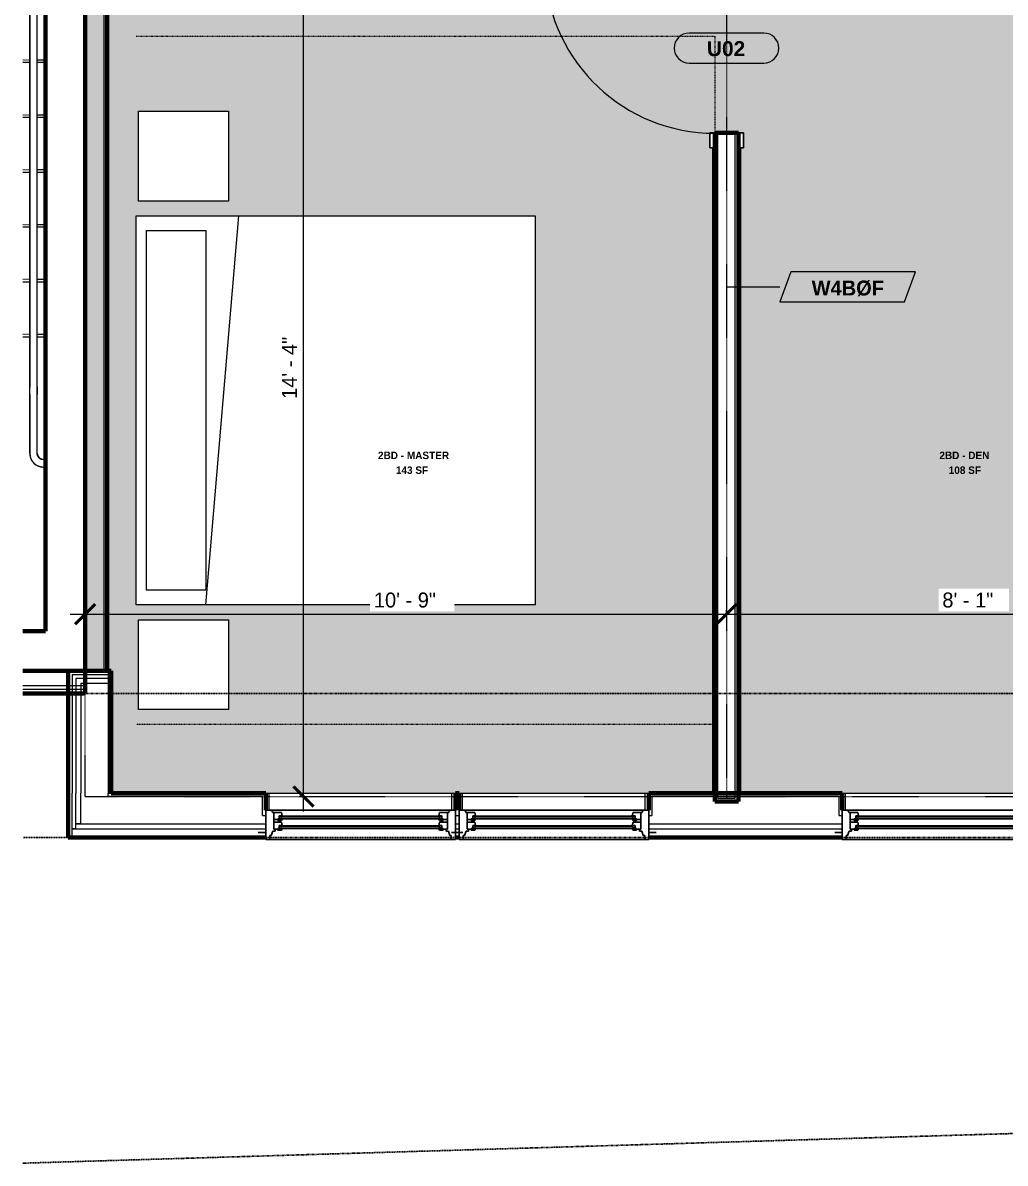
# Model space of a CAD drawing. Header units: inches. Extents: x -2533 to -979, y 116 to 10917.
# Drawn here: x -2532.8 to -2335.9, y 9914.9 to 10143.5 of the extents above; entities that cross this region are included whole.
import ezdxf

# ---------------------------------------------------------------- set-up
doc = ezdxf.new("R2010")
doc.units = ezdxf.units.IN
doc.header["$MEASUREMENT"] = 0
for name, pattern in [('Dash', [0.25, 0.125, -0.125]), ('Dash 3_32_', [0.1875, 0.09375, -0.09375]), ('Double Dash 3_8_', [1, 0.375, -0.125, 0.125, -0.125, 0.125, -0.125]), ('Overhead 1_16_', [0.101562, 0.0625, -0.039062])]:
    doc.linetypes.add(name, pattern=pattern)
for name, color, linetype, lineweight in [('0-1', 7, 'Continuous', 5), ('0-2', 250, 'Continuous', 18), ('0-3', 50, 'Double Dash 3_8_', 30), ('0-4', 7, 'Continuous', 9), ('A-ANNO-DIMS', 211, 'Continuous', 9), ('A-ANNO-DIMS-32', 211, 'Continuous', 9), ('A-AREA-IDEN', 2, 'Continuous', 9), ('A-DETL-1', 90, 'Dash 3_32_', 18), ('A-DOOR', 31, 'Continuous', 18), ('A-DOOR-3', 31, 'Continuous', 30), ('A-DOOR-4', 31, 'Continuous', 9), ('A-DOOR-FRAM-3', 31, 'Continuous', 30), ('A-DOOR-IDEN', 31, 'Continuous', 9), ('A-FLOR-HRAL-1', 7, 'Continuous', 9), ('A-GLAZ-1', 50, 'Continuous', 30), ('A-GLAZ-2', 7, 'Continuous', 9), ('A-GLAZ-3', 250, 'Continuous', 18), ('A-WALL', 113, 'Continuous', 18), ('A-WALL-1', 10, 'Continuous', 70), ('A-WALL-2', 250, 'Continuous', 18), ('A-WALL-3', 113, 'Continuous', 70), ('A-WALL-IDEN', 211, 'Continuous', 9), ('A-WALL-PATT-1', 7, 'Continuous', 9), ('A-WALL-PATT-3', 253, 'Continuous', 9), ('C-PROP-LINE-1', 50, 'Double Dash 3_8_', 30), ('I-FURN', 30, 'Continuous', 9), ('I-FURN-HDLN', 30, 'Dash', 9), ('S-STRS-1', 7, 'Continuous', 9), ('S-STRS-2', 7, 'Overhead 1_16_', 9)]:
    doc.layers.add(name, color=color, linetype=linetype, lineweight=lineweight)
doc.layers.add('A-AREA-PATT-1', color=7, linetype='Continuous', lineweight=9, transparency=1)
doc.styles.add('Arial_B', font='arialbd.ttf', dxfattribs={"height": 3})
doc.styles.add('Century Gothic', font='ufonts.com_century-gothic.ttf', dxfattribs={"height": 3})
doc.styles.add('Century Gothic_B', font='GOTHICB.TTF', dxfattribs={"height": 3})
doc.styles.add('Century Gothic_B_1', font='GOTHICB.TTF', dxfattribs={"height": 1.5})
doc.dimstyles.new('OD_1__HACK', dxfattribs={"dimscale": 12, "dimtxt": 3.132505, "dimasz": 0.333333, "dimexe": 0.25, "dimexo": 0.166667, "dimgap": 0.041667, "dimtad": 1, "dimdec": 0, "dimzin": 3, "dimdsep": 46, "dimlunit": 4, "dimtxsty": 'Century Gothic', "dimblk1": 'OBLIQUE', "dimblk2": 'OBLIQUE', "dimsah": 1, "dimcen": 0.09, "dimdle": 0.25, "dimazin": 0, "dimtfac": 1, "dimtdec": 4, "dimtix": 1, "dimtmove": 0, "dimatfit": 3, "dimfxl": 1, "dimtvp": 1, "dimtfill": 1, "dimfrac": 2, "dimtolj": 1, "dimtzin": 0, "dimarcsym": 2})

# ---------------------------------------------------------------- blocks, each defined once
blk = doc.blocks.new('Window-Double_Hung-Andersen-400_Series-Tilt_Wash - DOUBLE HUNG - REVERSE COTTAGE - 2ND FLOOR-2888952-2ND _ 3RD FLOOR - 2BD B - ADA TYPE B')
at = {"layer": 'A-GLAZ-1'}
for p, q in [((-19.01, 1.06), (19.01, 1.06)), ((-19.01, -4.81), (-19.01, 1.06)), ((-17.67, 0.78), (-18, 1.06)), ((-17.67, 0.78), (-17.67, 0.56)), ((-17.67, 0.56), (-15.86, 0.56)), ((-17.42, -2.75), (-17.42, 0.56)), ((-15.86, 0.56), (-15.7, -0.06)), ((15.86, 0.56), (15.7, -0.06)), ((17.67, 0.56), (15.86, 0.56)), ((17.42, -2.75), (17.42, 0.56)), ((17.67, 0.78), (18, 1.06)), ((17.67, 0.78), (17.67, 0.56)), ((19.01, 1.06), (19.01, -4.81)), ((-17.42, -0.81), (-16.57, -0.81)), ((-17.42, -1.38), (-15.86, -1.38)), ((-16.57, -0.69), (-16.57, -1.03)), ((-15.7, -0.69), (-16.57, -0.69)), ((-15.86, -1.03), (-16.57, -1.03)), ((-16.29, -0.69), (-16.29, -0.06)), ((-15.7, -0.06), (-16.29, -0.06)), ((-16.29, -2.63), (-16.29, -2)), ((-15.7, -2), (-16.29, -2)), ((-15.86, -1.03), (-15.7, -0.69)), ((-15.86, -1.38), (-15.7, -2)), ((15.7, -0.06), (16.29, -0.06)), ((15.86, -1.03), (15.7, -0.69)), ((15.7, -0.69), (16.57, -0.69)), ((15.86, -1.38), (15.7, -2)), ((15.7, -2), (16.29, -2)), ((15.86, -1.03), (16.57, -1.03)), ((17.42, -1.38), (15.86, -1.38)), ((16.29, -0.69), (16.29, -0.06)), ((16.29, -2.63), (16.29, -2)), ((16.57, -0.69), (16.57, -1.03)), ((17.42, -0.81), (16.57, -0.81)), ((-19.01, -3.44), (-20.51, -3.44)), ((-18.2, -4), (-17.92, -4)), ((-18.2, -4.81), (-18.2, -4)), ((-17.92, -4), (-17.61, -3.19)), ((-17.61, -3.19), (-17.14, -3.19)), ((-17.42, -2.75), (-16.57, -2.75)), ((-17.14, -3.19), (-17.14, -2.75)), ((-16.57, -2.63), (-16.57, -2.97)), ((-15.7, -2.63), (-16.57, -2.63)), ((-15.86, -2.97), (-16.57, -2.97)), ((-15.86, -2.97), (-15.7, -2.63)), ((15.86, -2.97), (15.7, -2.63)), ((15.7, -2.63), (16.57, -2.63)), ((15.86, -2.97), (16.57, -2.97)), ((16.57, -2.63), (16.57, -2.97)), ((17.42, -2.75), (16.57, -2.75)), ((17.14, -3.19), (17.14, -2.75)), ((17.61, -3.19), (17.14, -3.19)), ((17.92, -4), (17.61, -3.19)), ((18.2, -4), (17.92, -4)), ((18.2, -4.81), (18.2, -4)), ((19.01, -3.44), (20.51, -3.44)), ((19.01, -4.81), (-19.01, -4.81))]:
    blk.add_line(p, q, dxfattribs=at)
at = {"layer": 'A-GLAZ-2'}
for p, q in [((-18.95, 4.44), (18.95, 4.44)), ((-18.95, 1.06), (-18.95, 4.44)), ((-18.32, 1.06), (-18.32, 4.44)), ((18.32, 1.06), (18.32, 4.44)), ((18.95, 4.44), (18.95, 1.06)), ((18.95, 1.06), (-18.95, 1.06)), ((-16.29, -0.19), (-15.7, -0.19)), ((-16.29, -0.56), (-15.7, -0.56)), ((-16.29, -2.13), (-15.7, -2.13)), ((-15.82, -0.56), (-15.82, -0.19)), ((-15.82, -2.5), (-15.82, -2.13)), ((-15.7, -0.06), (15.7, -0.06)), ((-15.7, -0.19), (15.7, -0.19)), ((-15.7, -0.56), (15.7, -0.56)), ((-15.7, -0.69), (15.7, -0.69)), ((-15.7, -2), (15.7, -2)), ((-15.7, -2.13), (15.7, -2.13)), ((16.29, -0.19), (15.7, -0.19)), ((16.29, -0.56), (15.7, -0.56)), ((16.29, -2.13), (15.7, -2.13)), ((15.82, -0.56), (15.82, -0.19)), ((15.82, -2.5), (15.82, -2.13)), ((-16.29, -2.5), (-15.7, -2.5)), ((-15.7, -2.5), (15.7, -2.5)), ((-15.7, -2.63), (15.7, -2.63)), ((16.29, -2.5), (15.7, -2.5))]:
    blk.add_line(p, q, dxfattribs=at)
at = {"layer": 'A-GLAZ-3'}
for p, q in [((-19.01, 3.94), (-18.95, 3.94)), ((-18.95, 2.44), (-19.01, 2.44)), ((18.95, 3.94), (19.01, 3.94)), ((19.01, 2.44), (18.95, 2.44))]:
    blk.add_line(p, q, dxfattribs=at)
blk = doc.blocks.new('Family - ___-2835860-2ND _ 3RD FLOOR - 2BD B - ADA TYPE B')
at = {"layer": 'C-PROP-LINE-1'}
for p, q in [((-2523.72, 10009.09), (-2532.84, 10009.09)), ((-2523.72, 9980.19), (-2523.72, 10009.09)), ((-2067.92, 9980.19), (-2523.72, 9980.19))]:
    blk.add_line(p, q, dxfattribs=at)
blk = doc.blocks.new('Family - ___-2835903-2ND _ 3RD FLOOR - 2BD B - ADA TYPE B')
at = {"layer": 'C-PROP-LINE-1'}
blk.add_line((-2096.82, 10009.09), (-2532.84, 10009.09), dxfattribs=at)
blk = doc.blocks.new('Family - ___-2835932-2ND _ 3RD FLOOR - 2BD B - ADA TYPE B')
at = {"layer": 'C-PROP-LINE-1'}
blk.add_line((-2067.92, 9980.19), (-2532.84, 9980.19), dxfattribs=at)
blk = doc.blocks.new('Family - ___-2855424-2ND _ 3RD FLOOR - 2BD B - ADA TYPE B')
at = {"layer": 'C-PROP-LINE-1'}
blk.add_line((-2532.84, 9914.92), (-2036.52, 9929.78), dxfattribs=at)
blk = doc.blocks.new('CTR - 1st Phase - Shell_rvt-1-2ND _ 3RD FLOOR - 2BD B - ADA TYPE B')
at = {"layer": 'A-WALL-1'}
for p, q in [((-2520.32, 10013.59), (-2532.84, 10013.59)), ((-2522.97, 10013.59), (-2523.72, 10013.59)), ((-2523.72, 10013.59), (-2523.72, 9989.06)), ((-2515.72, 10013.59), (-2522.97, 10013.59)), ((-2520.32, 10009.09), (-2520.32, 10013.59)), ((-2515.1, 10013.59), (-2515.72, 10013.59)), ((-2515.1, 9989.06), (-2515.1, 10013.59)), ((-2532.84, 10009.09), (-2520.32, 10009.09)), ((-2523.72, 9989.06), (-2523.72, 9980.44)), ((-2484.14, 9989.06), (-2515.1, 9989.06)), ((-2484.14, 9985.69), (-2484.14, 9989.06)), ((-2445.36, 9989.06), (-2446.11, 9989.06)), ((-2446.11, 9989.06), (-2446.11, 9985.69)), ((-2445.36, 9985.69), (-2445.36, 9989.06)), ((-2368.56, 9989.06), (-2407.34, 9989.06)), ((-2407.34, 9989.06), (-2407.34, 9985.69)), ((-2368.56, 9985.69), (-2368.56, 9989.06)), ((-2523.72, 9980.44), (-2523.72, 9980.19)), ((-2523.72, 9980.19), (-2484.14, 9980.19)), ((-2446.11, 9980.19), (-2445.36, 9980.19)), ((-2407.34, 9980.19), (-2368.56, 9980.19))]:
    blk.add_line(p, q, dxfattribs=at)
at = {"layer": 'A-WALL-2'}
for p, q in [((-2522.22, 10012.84), (-2522.97, 10012.84)), ((-2522.97, 10012.84), (-2522.97, 9989.06)), ((-2515.72, 10012.84), (-2522.22, 10012.84)), ((-2515.72, 10013.59), (-2515.72, 10012.84)), ((-2515.72, 10013.59), (-2515.72, 10012.84)), ((-2515.72, 10012.84), (-2515.72, 10012.09)), ((-2515.72, 10012.84), (-2515.72, 10012.09)), ((-2520.32, 10010.59), (-2532.84, 10010.59)), ((-2521.22, 10012.09), (-2522.22, 10012.09)), ((-2522.22, 10012.09), (-2522.22, 9989.06)), ((-2515.72, 10012.09), (-2521.22, 10012.09)), ((-2515.72, 10011.09), (-2521.22, 10011.09)), ((-2521.22, 10011.09), (-2521.22, 9989.06)), ((-2515.72, 10012.09), (-2515.72, 10011.09)), ((-2515.72, 10012.09), (-2515.72, 10011.09)), ((-2515.72, 10011.09), (-2515.72, 9989.06)), ((-2520.32, 10009.84), (-2532.84, 10009.84)), ((-2522.97, 9981.94), (-2522.97, 9989.06)), ((-2522.22, 9982.94), (-2522.22, 9989.06)), ((-2521.22, 9988.44), (-2521.22, 9989.06)), ((-2521.22, 9982.94), (-2521.22, 9988.44)), ((-2515.72, 9989.06), (-2515.1, 9989.06)), ((-2515.72, 9988.44), (-2515.72, 9989.06)), ((-2484.76, 9988.44), (-2515.72, 9988.44)), ((-2484.76, 9984.63), (-2484.76, 9988.44)), ((-2484.14, 9989.06), (-2484.07, 9989.06)), ((-2446.17, 9989.06), (-2446.11, 9989.06)), ((-2445.36, 9989.06), (-2445.3, 9989.06)), ((-2407.4, 9989.06), (-2407.34, 9989.06)), ((-2406.71, 9988.44), (-2406.71, 9984.63)), ((-2369.19, 9988.44), (-2406.71, 9988.44)), ((-2369.19, 9984.63), (-2369.19, 9988.44)), ((-2368.56, 9989.06), (-2368.5, 9989.06)), ((-2522.22, 9982.94), (-2521.22, 9982.94)), ((-2522.22, 9981.94), (-2522.22, 9982.94)), ((-2521.22, 9982.94), (-2522.22, 9982.94)), ((-2521.22, 9982.94), (-2484.14, 9982.94)), ((-2484.76, 9984.63), (-2484.14, 9984.63)), ((-2446.11, 9984.63), (-2445.36, 9984.63)), ((-2446.11, 9982.94), (-2445.36, 9982.94)), ((-2407.34, 9984.63), (-2406.71, 9984.63)), ((-2407.34, 9982.94), (-2368.56, 9982.94)), ((-2369.19, 9984.63), (-2368.56, 9984.63)), ((-2522.97, 9981.94), (-2522.22, 9981.94)), ((-2522.97, 9980.44), (-2522.97, 9981.94)), ((-2522.22, 9981.94), (-2522.97, 9981.94)), ((-2522.22, 9981.94), (-2484.14, 9981.94)), ((-2446.11, 9981.94), (-2445.36, 9981.94)), ((-2407.34, 9981.94), (-2368.56, 9981.94)), ((-2523.72, 9980.44), (-2522.97, 9980.44)), ((-2522.97, 9980.44), (-2523.72, 9980.44)), ((-2522.97, 9980.44), (-2484.14, 9980.44)), ((-2446.11, 9980.44), (-2445.36, 9980.44)), ((-2407.34, 9980.44), (-2368.56, 9980.44))]:
    blk.add_line(p, q, dxfattribs=at)
at = {"layer": '0-2'}
for p in [(-2465.12, 9984.63), (-2426.35, 9984.63), (-2349.55, 9984.63)]:
    blk.add_blockref('Window-Double_Hung-Andersen-400_Series-Tilt_Wash - DOUBLE HUNG - REVERSE COTTAGE - 2ND FLOOR-2888952-2ND _ 3RD FLOOR - 2BD B - ADA TYPE B', p, dxfattribs=at)
at = {"layer": '0-3'}
for name in ['Family - ___-2835860-2ND _ 3RD FLOOR - 2BD B - ADA TYPE B', 'Family - ___-2835903-2ND _ 3RD FLOOR - 2BD B - ADA TYPE B', 'Family - ___-2835932-2ND _ 3RD FLOOR - 2BD B - ADA TYPE B', 'Family - ___-2855424-2ND _ 3RD FLOOR - 2BD B - ADA TYPE B']:
    blk.add_blockref(name, (0, 0), dxfattribs=at)
blk = doc.blocks.new('CTR - 1st Phase - Common Walls_rvt-1-2ND _ 3RD FLOOR - 2BD B - ADA TYPE B')
at = {"layer": 'A-WALL-PATT-1'}
h = blk.add_hatch(dxfattribs=at)
h.set_pattern_fill('FP_1', color=256, style=0, pattern_type=2)
h.set_pattern_definition([(0, (0, 0), (10.24, 2.56), [0.422, -7.258, 0.422, -7.258, -40.96]), (0, (0, 0), (10.24, 2.56), [-15.36, 0.422, -14.938, 0.422, -7.258, -17.92]), (0, (0, 0), (10.24, 2.56), [-38.4, 0.422, -4.698, 0.422, -12.378]), (120, (3.84, 1.28), (-7.33702503, 7.58810013), [0.422, -7.258, 0.422, -7.258, -40.96]), (120, (3.84, 1.28), (-7.33702503, 7.58810013), [-15.36, 0.422, -14.938, 0.422, -7.258, -17.92]), (120, (3.84, 1.28), (-7.33702503, 7.58810013), [-38.4, 0.422, -4.698, 0.422, -12.378]), (240, (5.12, 6.4), (-2.90297497, -10.14810013), [0.422, -7.258, 0.422, -7.258, -40.96]), (240, (5.12, 6.4), (-2.90297497, -10.14810013), [-15.36, 0.422, -14.938, 0.422, -7.258, -17.92]), (240, (5.12, 6.4), (-2.90297497, -10.14810013), [-38.4, 0.422, -4.698, 0.422, -12.378])])
h.paths.add_polyline_path([(-2515.95, 10013.63), (-2515.95, 10261.59), (-2516.57, 10261.59), (-2516.57, 10013.63)], flags=0)
at = {"layer": 'A-WALL-PATT-3'}
h = blk.add_hatch(dxfattribs=at)
h.set_pattern_fill('FP_3', color=256, style=0, pattern_type=2)
h.set_pattern_definition([(161.57, (0.16, 0.16), (-1.279773737, -0.000426766), [0, -9.107, 1.011, 0]), (18.43, (-0.16, 0.16), (-1.279773737, 0.000426766), [0, -9.107, 1.011, 0]), (108.43, (0.16, 0.16), (0.639452382, -3.199964008), [3.035, -7.083]), (71.57, (-0.16, 0.16), (0.639452382, 3.199964008), [3.035, -7.083])])
h.paths.add_polyline_path([(-2516.57, 10013.63), (-2516.57, 10261.59), (-2520.07, 10261.59), (-2520.07, 10013.63)], flags=0)
at = {"layer": 'A-WALL-1'}
for p, q in [((-2520.32, 10261.59), (-2520.32, 10013.63)), ((-2515.95, 10013.63), (-2515.95, 10197.84)), ((-2520.32, 10013.63), (-2515.95, 10013.63))]:
    blk.add_line(p, q, dxfattribs=at)
at = {"layer": 'A-WALL-2'}
for p, q in [((-2520.07, 10261.59), (-2520.07, 10013.63)), ((-2516.57, 10261.59), (-2516.57, 10013.63))]:
    blk.add_line(p, q, dxfattribs=at)
blk = doc.blocks.new('Top Rail Type - Top Rail_Internal_-2374953-2ND _ 3RD FLOOR - 2BD B - ADA TYPE B')
at = {"layer": 'A-FLOR-HRAL-1'}
for p, q in [((-2528.32, 10194.71), (-2528.7, 10194.71)), ((-2528.7, 10193.21), (-2528.32, 10193.21)), ((-2531.45, 10191.96), (-2531.45, 10180.16)), ((-2529.95, 10180.16), (-2529.95, 10191.96)), ((-2531.45, 10179.5), (-2531.45, 10070.47)), ((-2529.95, 10070.47), (-2529.95, 10179.5)), ((-2531.45, 10069.02), (-2531.45, 10057.21)), ((-2529.95, 10057.21), (-2529.95, 10069.02)), ((-2528.32, 10055.96), (-2528.7, 10055.96)), ((-2528.7, 10054.46), (-2528.32, 10054.46))]:
    blk.add_line(p, q, dxfattribs=at)
at = {"layer": 'A-FLOR-HRAL-1', "flags": 128}
for points in [[(-2528.7, 10194.71), (-2528.81, 10194.71), (-2528.92, 10194.71), (-2529.03, 10194.69), (-2529.14, 10194.68), (-2529.25, 10194.66), (-2529.35, 10194.64), (-2529.46, 10194.61), (-2529.56, 10194.57), (-2529.67, 10194.54), (-2529.77, 10194.5), (-2529.87, 10194.45), (-2529.97, 10194.4), (-2530.07, 10194.35), (-2530.16, 10194.29), (-2530.25, 10194.23), (-2530.34, 10194.17), (-2530.43, 10194.1), (-2530.51, 10194.03), (-2530.59, 10193.96), (-2530.67, 10193.88), (-2530.75, 10193.8), (-2530.82, 10193.72), (-2530.89, 10193.63), (-2530.95, 10193.54), (-2531.01, 10193.45), (-2531.07, 10193.36), (-2531.12, 10193.26), (-2531.17, 10193.16), (-2531.22, 10193.06), (-2531.26, 10192.96), (-2531.3, 10192.86), (-2531.33, 10192.75), (-2531.36, 10192.65), (-2531.39, 10192.54), (-2531.41, 10192.43), (-2531.43, 10192.32), (-2531.44, 10192.21), (-2531.45, 10192.1), (-2531.45, 10191.99), (-2531.45, 10191.96)], [(-2529.95, 10191.96), (-2529.95, 10192.01), (-2529.94, 10192.06), (-2529.94, 10192.11), (-2529.93, 10192.16), (-2529.92, 10192.21), (-2529.91, 10192.26), (-2529.9, 10192.31), (-2529.89, 10192.36), (-2529.87, 10192.4), (-2529.85, 10192.45), (-2529.83, 10192.5), (-2529.81, 10192.54), (-2529.78, 10192.59), (-2529.76, 10192.63), (-2529.73, 10192.67), (-2529.7, 10192.71), (-2529.67, 10192.75), (-2529.64, 10192.79), (-2529.6, 10192.83), (-2529.57, 10192.86), (-2529.53, 10192.9), (-2529.5, 10192.93), (-2529.46, 10192.96), (-2529.42, 10192.99), (-2529.37, 10193.02), (-2529.33, 10193.04), (-2529.29, 10193.07), (-2529.24, 10193.09), (-2529.2, 10193.11), (-2529.15, 10193.13), (-2529.1, 10193.15), (-2529.06, 10193.16), (-2529.01, 10193.18), (-2528.96, 10193.19), (-2528.91, 10193.2), (-2528.86, 10193.2), (-2528.81, 10193.21), (-2528.76, 10193.21), (-2528.71, 10193.21), (-2528.7, 10193.21)], [(-2531.45, 10180.16), (-2531.45, 10180.11), (-2531.45, 10180.06), (-2531.45, 10180.01), (-2531.45, 10179.96), (-2531.45, 10179.91), (-2531.45, 10179.86), (-2531.45, 10179.81), (-2531.45, 10179.76), (-2531.45, 10179.72), (-2531.45, 10179.67), (-2531.45, 10179.63), (-2531.45, 10179.58), (-2531.45, 10179.54), (-2531.45, 10179.5)], [(-2529.95, 10179.5), (-2529.95, 10179.54), (-2529.95, 10179.59), (-2529.95, 10179.63), (-2529.95, 10179.68), (-2529.95, 10179.72), (-2529.95, 10179.77), (-2529.95, 10179.82), (-2529.95, 10179.87), (-2529.95, 10179.92), (-2529.95, 10179.97), (-2529.95, 10180.02), (-2529.95, 10180.07), (-2529.95, 10180.12), (-2529.95, 10180.16)], [(-2531.45, 10069.02), (-2531.45, 10069.13), (-2531.45, 10069.24), (-2531.45, 10069.35), (-2531.45, 10069.46), (-2531.45, 10069.57), (-2531.45, 10069.67), (-2531.45, 10069.78), (-2531.45, 10069.89), (-2531.45, 10069.99), (-2531.45, 10070.09), (-2531.45, 10070.19), (-2531.45, 10070.29), (-2531.45, 10070.39), (-2531.45, 10070.47)], [(-2529.95, 10070.47), (-2529.95, 10070.37), (-2529.95, 10070.28), (-2529.95, 10070.18), (-2529.95, 10070.08), (-2529.95, 10069.97), (-2529.95, 10069.87), (-2529.95, 10069.76), (-2529.95, 10069.66), (-2529.95, 10069.55), (-2529.95, 10069.44), (-2529.95, 10069.33), (-2529.95, 10069.22), (-2529.95, 10069.11), (-2529.95, 10069.02)], [(-2531.45, 10057.21), (-2531.45, 10057.1), (-2531.44, 10056.99), (-2531.43, 10056.89), (-2531.41, 10056.78), (-2531.39, 10056.67), (-2531.37, 10056.56), (-2531.34, 10056.45), (-2531.31, 10056.35), (-2531.27, 10056.25), (-2531.23, 10056.14), (-2531.19, 10056.04), (-2531.14, 10055.94), (-2531.09, 10055.85), (-2531.03, 10055.75), (-2530.97, 10055.66), (-2530.9, 10055.57), (-2530.84, 10055.49), (-2530.77, 10055.4), (-2530.69, 10055.32), (-2530.61, 10055.24), (-2530.53, 10055.17), (-2530.45, 10055.09), (-2530.36, 10055.03), (-2530.28, 10054.96), (-2530.18, 10054.9), (-2530.09, 10054.84), (-2529.99, 10054.79), (-2529.9, 10054.74), (-2529.8, 10054.69), (-2529.7, 10054.65), (-2529.59, 10054.61), (-2529.49, 10054.58), (-2529.38, 10054.55), (-2529.27, 10054.53), (-2529.17, 10054.5), (-2529.06, 10054.49), (-2528.95, 10054.48), (-2528.84, 10054.47), (-2528.73, 10054.46), (-2528.7, 10054.46)], [(-2528.7, 10055.96), (-2528.75, 10055.97), (-2528.8, 10055.97), (-2528.85, 10055.97), (-2528.9, 10055.98), (-2528.95, 10055.99), (-2529, 10056), (-2529.04, 10056.01), (-2529.09, 10056.03), (-2529.14, 10056.04), (-2529.19, 10056.06), (-2529.23, 10056.08), (-2529.28, 10056.11), (-2529.32, 10056.13), (-2529.36, 10056.16), (-2529.4, 10056.18), (-2529.45, 10056.21), (-2529.48, 10056.24), (-2529.52, 10056.27), (-2529.56, 10056.31), (-2529.6, 10056.34), (-2529.63, 10056.38), (-2529.66, 10056.42), (-2529.69, 10056.46), (-2529.72, 10056.5), (-2529.75, 10056.54), (-2529.78, 10056.58), (-2529.8, 10056.63), (-2529.82, 10056.67), (-2529.84, 10056.72), (-2529.86, 10056.76), (-2529.88, 10056.81), (-2529.9, 10056.86), (-2529.91, 10056.9), (-2529.92, 10056.95), (-2529.93, 10057), (-2529.94, 10057.05), (-2529.94, 10057.1), (-2529.95, 10057.15), (-2529.95, 10057.2), (-2529.95, 10057.21)]]:
    blk.add_lwpolyline(points, dxfattribs=at)
blk = doc.blocks.new('Top Rail Type - Top Rail_Internal_-V1-2ND _ 3RD FLOOR - 2BD B - ADA TYPE B')
at = {"layer": 'A-FLOR-HRAL-1'}
for p, q in [((-2528.7, 10194.71), (-2528.32, 10194.71)), ((-2528.7, 10193.21), (-2528.32, 10193.21)), ((-2531.45, 10180.16), (-2531.45, 10191.96)), ((-2529.95, 10180.16), (-2529.95, 10191.96)), ((-2531.45, 10179.11), (-2531.45, 10180.16)), ((-2529.95, 10179.11), (-2529.95, 10180.16)), ((-2531.45, 10070.07), (-2531.45, 10179.11)), ((-2529.95, 10070.07), (-2529.95, 10179.11)), ((-2531.45, 10069.02), (-2531.45, 10070.07)), ((-2529.95, 10069.02), (-2529.95, 10070.07)), ((-2531.45, 10057.21), (-2531.45, 10069.02)), ((-2529.95, 10057.21), (-2529.95, 10069.02)), ((-2528.32, 10055.96), (-2528.7, 10055.96)), ((-2528.32, 10054.46), (-2528.7, 10054.46))]:
    blk.add_line(p, q, dxfattribs=at)
for centre, radius, start, end in [((-2528.7, 10191.96), 2.75, 90, 180), ((-2528.7, 10191.96), 1.25, 90, 180), ((-2528.7, 10057.21), 2.75, 180, 270), ((-2528.7, 10057.21), 1.25, 180, 270)]:
    blk.add_arc(centre, radius, start, end, dxfattribs=at)
blk = doc.blocks.new('CTR - 1st Phase -Stairs _ Elevators_rvt-1-2ND _ 3RD FLOOR - 2BD B - ADA TYPE B')
at = {"layer": 'A-WALL-1'}
for p, q in [((-2528.32, 10253.59), (-2528.32, 10021.59)), ((-2520.32, 10021.59), (-2520.32, 10253.59)), ((-2528.32, 10021.59), (-2532.84, 10021.59)), ((-2520.32, 10013.59), (-2520.32, 10021.59)), ((-2532.84, 10013.59), (-2520.32, 10013.59))]:
    blk.add_line(p, q, dxfattribs=at)
at = {"layer": 'S-STRS-1'}
for p, q in [((-2532.84, 10135.59), (-2531.45, 10135.59)), ((-2529.95, 10135.59), (-2528.32, 10135.59)), ((-2532.84, 10124.59), (-2531.45, 10124.59)), ((-2529.95, 10124.59), (-2528.32, 10124.59)), ((-2532.84, 10113.59), (-2531.45, 10113.59)), ((-2529.95, 10113.59), (-2528.32, 10113.59)), ((-2532.84, 10102.59), (-2531.45, 10102.59)), ((-2529.95, 10102.59), (-2528.32, 10102.59)), ((-2532.84, 10091.59), (-2531.45, 10091.59)), ((-2529.95, 10091.59), (-2528.32, 10091.59)), ((-2532.84, 10080.59), (-2531.45, 10080.59)), ((-2529.95, 10080.59), (-2528.32, 10080.59))]:
    blk.add_line(p, q, dxfattribs=at)
at = {"layer": 'S-STRS-2'}
for p, q in [((-2532.84, 10136.09), (-2531.45, 10136.09)), ((-2529.95, 10136.09), (-2528.32, 10136.09)), ((-2532.84, 10125.09), (-2531.45, 10125.09)), ((-2529.95, 10125.09), (-2528.32, 10125.09)), ((-2532.84, 10114.09), (-2531.45, 10114.09)), ((-2529.95, 10114.09), (-2528.32, 10114.09)), ((-2532.84, 10103.09), (-2531.45, 10103.09)), ((-2529.95, 10103.09), (-2528.32, 10103.09)), ((-2532.84, 10092.09), (-2531.45, 10092.09)), ((-2529.95, 10092.09), (-2528.32, 10092.09)), ((-2532.84, 10081.09), (-2531.45, 10081.09)), ((-2529.95, 10081.09), (-2528.32, 10081.09))]:
    blk.add_line(p, q, dxfattribs=at)
at = {"layer": '0-4'}
for name in ['Top Rail Type - Top Rail_Internal_-2374953-2ND _ 3RD FLOOR - 2BD B - ADA TYPE B', 'Top Rail Type - Top Rail_Internal_-V1-2ND _ 3RD FLOOR - 2BD B - ADA TYPE B']:
    blk.add_blockref(name, (0, 0), dxfattribs=at)
blk = doc.blocks.new('SWING - SINGLE - FLUSH - 2-10 x 6-8 - PRIVACY-3199407-2ND _ 3RD FLOOR - 2BD B - ADA TYPE B')
at = {"layer": 'A-DOOR-3'}
for p, q in [((15, 2.37), (15, 36.38)), ((17, 36.38), (15, 36.38)), ((17, 2.37), (17, 36.38)), ((17, 2.37), (15, 2.37))]:
    blk.add_line(p, q, dxfattribs=at)
at = {"layer": 'A-DOOR-4'}
blk.add_arc((17, 2.37), 34.07, 93.3657, 180, dxfattribs=at)
at = {"layer": 'A-DOOR-FRAM-3'}
for p, q in [((-17, 3.37), (-20, 3.37)), ((-20, 3.37), (-20, 2.37)), ((-20, 2.37), (-17, 2.37)), ((-17, 2.37), (-17, 3.37)), ((20, 3.37), (17, 3.37)), ((17, 3.37), (17, 2.37)), ((17, 2.37), (20, 2.37)), ((20, 2.37), (20, 3.37)), ((-17, -2.38), (-20, -2.38)), ((-20, -2.38), (-20, -3.38)), ((-20, -3.38), (-17, -3.38)), ((-17, -3.38), (-17, -2.38)), ((20, -2.38), (17, -2.38)), ((17, -2.38), (17, -3.38)), ((17, -3.38), (20, -3.38)), ((20, -3.38), (20, -2.38))]:
    blk.add_line(p, q, dxfattribs=at)
blk = doc.blocks.new('Basic Wall _ INT - W4BØF - _5_8 GYP - 2X4 WOOD_BATT_ - 5_8 GYP_ - ___-2694665-2ND _ 3RD FLOOR - 2BD B - ADA TYPE B')
at = {"layer": 'A-WALL'}
for p, q in [((-2389.25, 9989.06), (-2389.25, 10118.45)), ((-2388.96, 10118.45), (-2388.96, 9989.06))]:
    blk.add_line(p, q, dxfattribs=at)
blk = doc.blocks.new('Basic Wall _ INT - W4BØF - _5_8 GYP - 2X4 WOOD_BATT_ - 5_8 GYP_ - ___-2694666-2ND _ 3RD FLOOR - 2BD B - ADA TYPE B')
at = {"layer": 'A-WALL'}
for p, q in [((-2394.54, 10118.45), (-2394.54, 9989.06)), ((-2394.25, 10118.45), (-2394.25, 9989.06))]:
    blk.add_line(p, q, dxfattribs=at)
blk = doc.blocks.new('Bed-Standard - King 78_ x 80_-1379907-2ND _ 3RD FLOOR - 2BD B - ADA TYPE B')
at = {"layer": 'I-FURN'}
for p, q in [((-28.31, 41.8), (49.69, 41.8)), ((-28.31, -38.2), (-28.31, 41.8)), ((49.69, 41.8), (49.69, -38.2)), ((49.69, -24.2), (-28.31, -17.63)), ((-25.31, -24.2), (46.69, -24.2)), ((-25.31, -36.2), (-25.31, -24.2)), ((46.69, -36.2), (46.69, -24.2)), ((-25.31, -36.2), (46.69, -36.2)), ((49.69, -38.2), (-28.31, -38.2))]:
    blk.add_line(p, q, dxfattribs=at)
at = {"layer": 'I-FURN-HDLN'}
for p, q in [((-64.31, 77.8), (-44.91, 77.8)), ((-64.31, -38.2), (-64.31, 77.8)), ((73.69, 77.8), (73.69, -38.2))]:
    blk.add_line(p, q, dxfattribs=at)
blk = doc.blocks.new('Table-Night Stand - 18_ x 18_ x 24_-1372838-2ND _ 3RD FLOOR - 2BD B - ADA TYPE B')
at = {"layer": 'I-FURN'}
for p, q in [((0.15, 0), (18.15, 0)), ((0.15, -18), (0.15, 0)), ((18.15, 0), (18.15, -18)), ((18.15, -18), (0.15, -18))]:
    blk.add_line(p, q, dxfattribs=at)
blk = doc.blocks.new('DIMBLOCK8-2ND _ 3RD FLOOR - 2BD B - ADA TYPE B')
at = {"layer": 'A-ANNO-DIMS-32', "lineweight": 50}
for p, q in [((-2476.54, 10160.63), (-2478.54, 10162.63)), ((-2476.54, 10160.63), (-2474.54, 10158.63)), ((-2476.54, 9988.44), (-2478.54, 9990.44)), ((-2476.54, 9988.44), (-2474.54, 9986.44))]:
    blk.add_line(p, q, dxfattribs=at)
at = {"layer": 'A-ANNO-DIMS-32'}
for p, q in [((-2477.37, 10160.63), (-2473.54, 10160.63)), ((-2476.54, 10160.63), (-2477.37, 10160.63)), ((-2476.54, 9985.44), (-2476.54, 10160.63)), ((-2477.37, 9988.44), (-2473.54, 9988.44)), ((-2476.54, 9988.44), (-2477.37, 9988.44))]:
    blk.add_line(p, q, dxfattribs=at)
at = {"layer": 'A-ANNO-DIMS-32', "color": 0, "insert": (-2480.89, 10068.12), "char_height": 3, "width": 15.394, "attachment_point": 1, "rotation": 90, "line_spacing_factor": 0.984502, "style": 'Century Gothic', "bg_fill": 3, "box_fill_scale": 1.25, "bg_fill_color": 256, "bg_fill_true_color": 13158600, "bg_fill_transparency": 0}
blk.add_mtext('14\' - 4"', dxfattribs=at)
blk = doc.blocks.new('_Oblique')
at = {"color": 0, "linetype": 'ByBlock', "lineweight": -2}
blk.add_line((-0.5, -0.5), (0.5, 0.5), dxfattribs=at)
blk = doc.blocks.new('DIMBLOCK25-2ND _ 3RD FLOOR - 2BD B - ADA TYPE B')
at = {"layer": 'A-ANNO-DIMS-32', "lineweight": 50}
for p, q in [((-2520.32, 10024.96), (-2518.32, 10026.96)), ((-2391.75, 10024.96), (-2389.75, 10026.96)), ((-2520.32, 10024.96), (-2522.32, 10022.96)), ((-2391.75, 10024.96), (-2393.75, 10022.96))]:
    blk.add_line(p, q, dxfattribs=at)
at = {"layer": 'A-ANNO-DIMS-32'}
for p, q in [((-2523.32, 10024.96), (-2391.75, 10024.96)), ((-2520.32, 10025.79), (-2520.32, 10021.96)), ((-2520.32, 10024.96), (-2520.32, 10025.79)), ((-2391.75, 10025.79), (-2391.75, 10021.96)), ((-2391.75, 10024.96), (-2391.75, 10025.79))]:
    blk.add_line(p, q, dxfattribs=at)
at = {"layer": 'A-ANNO-DIMS-32', "color": 0, "insert": (-2462.45, 10029.31), "char_height": 3, "width": 15.394, "attachment_point": 1, "line_spacing_factor": 0.984502, "style": 'Century Gothic', "bg_fill": 3, "box_fill_scale": 1.25, "bg_fill_color": 256, "bg_fill_true_color": 13158600, "bg_fill_transparency": 0}
blk.add_mtext('10\' - 9"', dxfattribs=at)
blk = doc.blocks.new('DIMBLOCK26-2ND _ 3RD FLOOR - 2BD B - ADA TYPE B')
at = {"layer": 'A-ANNO-DIMS-32', "lineweight": 50}
for p, q in [((-2391.75, 10024.96), (-2389.75, 10026.96)), ((-2294.7, 10024.96), (-2292.7, 10026.96)), ((-2391.75, 10024.96), (-2393.75, 10022.96)), ((-2294.7, 10024.96), (-2296.7, 10022.96))]:
    blk.add_line(p, q, dxfattribs=at)
at = {"layer": 'A-ANNO-DIMS-32'}
for p, q in [((-2391.75, 10025.79), (-2391.75, 10021.96)), ((-2391.75, 10024.96), (-2391.75, 10025.79)), ((-2391.75, 10024.96), (-2294.7, 10024.96)), ((-2294.7, 10025.79), (-2294.7, 10021.96)), ((-2294.7, 10024.96), (-2294.7, 10025.79))]:
    blk.add_line(p, q, dxfattribs=at)
at = {"layer": 'A-ANNO-DIMS-32', "color": 0, "insert": (-2348.47, 10029.31), "char_height": 3, "width": 12.5897, "attachment_point": 1, "line_spacing_factor": 0.984502, "style": 'Century Gothic', "bg_fill": 3, "box_fill_scale": 1.25, "bg_fill_color": 256, "bg_fill_true_color": 13158600, "bg_fill_transparency": 0}
blk.add_mtext('8\' - 1"', dxfattribs=at)
blk = doc.blocks.new('Door Tag - Type Mark-2601225-2ND _ 3RD FLOOR - 2BD B - ADA TYPE B')
at = {"layer": 'A-DOOR-IDEN'}
for p, q in [((0.234375, 0.09375), (-0.234375, 0.09375)), ((-0.234375, -0.09375), (0.234375, -0.09375))]:
    blk.add_line(p, q, dxfattribs=at)
for centre, start, end in [((-0.234375, 0), 90, 270), ((0.234375, 0), 270, 90)]:
    blk.add_arc(centre, 0.09375, start, end, dxfattribs=at)
blk = doc.blocks.new('Wall Tag - ONE-2663183-2ND _ 3RD FLOOR - 2BD B - ADA TYPE B')
at = {"layer": 'A-WALL-IDEN'}
for p, q in [((-0.3561, 0.0937), (-0.4244, -0.0937)), ((0.4244, 0.0937), (-0.3561, 0.0937)), ((0.3561, -0.0937), (0.4244, 0.0937)), ((-0.4244, -0.0937), (0.3561, -0.0937))]:
    blk.add_line(p, q, dxfattribs=at)

msp = doc.modelspace()

# ---------------------------------------------------------------- hatches: boundary and pattern name
at = {"layer": 'A-AREA-PATT-1'}
h = msp.add_hatch(color=256, dxfattribs=at)
h.paths.add_polyline_path([(-2491.62, 9989.06), (-2394.54, 9989.06), (-2394.54, 10118.45), (-2395.12, 10118.45), (-2395.12, 10121.45), (-2391.75, 10121.45), (-2391.75, 10155.45), (-2395.12, 10155.45), (-2395.12, 10157.84), (-2401.12, 10157.84), (-2401.12, 10157.25), (-2404.12, 10157.25), (-2404.12, 10160.63), (-2438.12, 10160.63), (-2438.12, 10157.25), (-2441.12, 10157.25), (-2441.12, 10157.84), (-2515.95, 10157.84), (-2515.95, 10013.63), (-2519.41, 10013.63), (-2519.41, 10013.59), (-2515.1, 10013.59), (-2515.1, 9989.06), (-2501.82, 9989.06)], flags=0)
h.paths.add_polyline_path([(-2492.62, 10005.85), (-2509.62, 10005.85), (-2509.62, 10023.85), (-2491.62, 10023.85), (-2491.62, 10005.85)], flags=0)
h.paths.add_polyline_path([(-2470.8, 10026.85), (-2510.12, 10026.85), (-2510.12, 10104.85), (-2430.12, 10104.85), (-2430.12, 10026.85), (-2449.2, 10026.85)], flags=0)
h.paths.add_polyline_path([(-2508.87, 10107.78), (-2509.62, 10107.78), (-2509.62, 10125.78), (-2491.62, 10125.78), (-2491.62, 10107.78), (-2507.74, 10107.78)], flags=0)
msp.add_hatch(color=256, dxfattribs=at).paths.add_polyline_path([(-2388.96, 9989.06), (-2297.49, 9989.06), (-2297.49, 10118.45), (-2298.07, 10118.45), (-2298.07, 10121.45), (-2294.7, 10121.45), (-2294.7, 10155.45), (-2298.07, 10155.45), (-2298.07, 10157.84), (-2347.55, 10157.84), (-2347.55, 10158.25), (-2352.3, 10158.25), (-2352.3, 10157.84), (-2388.37, 10157.84), (-2388.37, 10155.45), (-2391.75, 10155.45), (-2391.75, 10121.45), (-2388.37, 10121.45), (-2388.37, 10118.45), (-2388.96, 10118.45), (-2388.96, 9992.54)], flags=0)

# ---------------------------------------------------------------- linework, layer by layer
at = {"layer": 'A-DETL-1'}
for p, q in [((-2520.32, 9988.44), (-2520.32, 10373.41)), ((-2391.75, 10160.63), (-2391.75, 9987.44)), ((-2520.32, 9988.44), (-2076.17, 9988.44))]:
    msp.add_line(p, q, dxfattribs=at)
at = {"layer": 'A-WALL'}
for p, q in [((-2393.5, 9988.06), (-2393.5, 10121.45)), ((-2390, 9988.06), (-2390, 10121.45)), ((-2393.5, 9988.06), (-2390, 9988.06))]:
    msp.add_line(p, q, dxfattribs=at)
at = {"layer": 'A-WALL-3'}
for p, q in [((-2394.12, 10121.45), (-2394.12, 9987.44)), ((-2389.37, 10121.45), (-2394.12, 10121.45)), ((-2389.37, 9987.44), (-2389.37, 10121.45)), ((-2394.12, 9987.44), (-2389.37, 9987.44))]:
    msp.add_line(p, q, dxfattribs=at)
at = {"layer": 'A-WALL-IDEN'}
msp.add_line((-2391.75, 10090.6), (-2381.04, 10090.6), dxfattribs=at)

# ---------------------------------------------------------------- block references
at = {"layer": '0-1'}
for name in ['CTR - 1st Phase - Shell_rvt-1-2ND _ 3RD FLOOR - 2BD B - ADA TYPE B', 'CTR - 1st Phase - Common Walls_rvt-1-2ND _ 3RD FLOOR - 2BD B - ADA TYPE B', 'CTR - 1st Phase -Stairs _ Elevators_rvt-1-2ND _ 3RD FLOOR - 2BD B - ADA TYPE B']:
    msp.add_blockref(name, (0, 0), dxfattribs=at)
at = {"layer": 'A-DOOR', "rotation": 90.00000000002112}
msp.add_blockref('SWING - SINGLE - FLUSH - 2-10 x 6-8 - PRIVACY-3199407-2ND _ 3RD FLOOR - 2BD B - ADA TYPE B', (-2391.75, 10138.45), dxfattribs=at)
at = {"layer": 'A-DOOR-IDEN', "xscale": 31.99999999999999, "yscale": 31.99999999999999, "zscale": 31.99999999999999}
msp.add_blockref('Door Tag - Type Mark-2601225-2ND _ 3RD FLOOR - 2BD B - ADA TYPE B', (-2391.75, 10138.45), dxfattribs=at)
at = {"layer": 'A-WALL'}
for name in ['Basic Wall _ INT - W4BØF - _5_8 GYP - 2X4 WOOD_BATT_ - 5_8 GYP_ - ___-2694666-2ND _ 3RD FLOOR - 2BD B - ADA TYPE B', 'Basic Wall _ INT - W4BØF - _5_8 GYP - 2X4 WOOD_BATT_ - 5_8 GYP_ - ___-2694665-2ND _ 3RD FLOOR - 2BD B - ADA TYPE B']:
    msp.add_blockref(name, (0, 0), dxfattribs=at)
at = {"layer": 'A-WALL-IDEN', "xscale": 31.99999999999999, "yscale": 31.99999999999999, "zscale": 31.99999999999999}
msp.add_blockref('Wall Tag - ONE-2663183-2ND _ 3RD FLOOR - 2BD B - ADA TYPE B', (-2367.46, 10090.6), dxfattribs=at)
at = {"layer": 'I-FURN'}
for name, p, rotation in [('Bed-Standard - King 78_ x 80_-1379907-2ND _ 3RD FLOOR - 2BD B - ADA TYPE B', (-2471.92, 10076.54), 270.000000000413), ('Table-Night Stand - 18_ x 18_ x 24_-1372838-2ND _ 3RD FLOOR - 2BD B - ADA TYPE B', (-2491.62, 10125.93), 270.000000000413), ('Table-Night Stand - 18_ x 18_ x 24_-1372838-2ND _ 3RD FLOOR - 2BD B - ADA TYPE B', (-2491.62, 10024), 270.0000000004137)]:
    msp.add_blockref(name, p, dxfattribs=dict(at, rotation=rotation))

# ---------------------------------------------------------------- texts
at = {"layer": 'A-AREA-IDEN', "char_height": 1.5, "attachment_point": 1, "style": 'Century Gothic_B_1'}
for s, insert, width in [('2BD - MASTER', (-2461.63, 10057.55), 15.756), ('2BD - DEN', (-2349.07, 10057.55), 11.615), ('143 SF', (-2458.04, 10054.58), 7.07), ('108 SF', (-2347.19, 10054.58), 7.07)]:
    msp.add_mtext(s, dxfattribs=dict(at, insert=insert, width=width))
at = {"layer": 'A-DOOR-IDEN', "insert": (-2395.68, 10139.83), "char_height": 3, "width": 9.393, "attachment_point": 1, "style": 'Arial_B'}
msp.add_mtext('U02', dxfattribs=at)
at = {"layer": 'A-WALL-IDEN', "insert": (-2374.67, 10091.85), "char_height": 3, "width": 17.372, "attachment_point": 1, "style": 'Century Gothic_B'}
msp.add_mtext('W4BØF', dxfattribs=at)

# ---------------------------------------------------------------- next in the draw order: dimensions: what is measured, and where the dimension line sits
at = {"layer": 'A-ANNO-DIMS'}
dim = msp.add_linear_dim(base=(-2476.54, 10160.63), p1=(-2479.37, 9988.44), p2=(-2479.37, 10160.63), angle=90, dimstyle='OD_1__HACK', override={"dimpost": '<>', "dimfxl": 172.190184}, dxfattribs=at)
dim.commit()
dim.dimension.update_dxf_attribs({"geometry": 'DIMBLOCK8-2ND _ 3RD FLOOR - 2BD B - ADA TYPE B', "text_midpoint": (-2478.58, 10074.53)})

# ---------------------------------------------------------------- next in the draw order: dimensions: what is measured, and where the dimension line sits
dim = msp.add_linear_dim(base=(-2391.75, 10024.96), p1=(-2520.32, 10027.79), p2=(-2391.75, 10027.79), dimstyle='OD_1__HACK', override={"dimpost": '<>', "dimfxl": 128.575}, dxfattribs=at)
dim.commit()
dim.dimension.update_dxf_attribs({"geometry": 'DIMBLOCK25-2ND _ 3RD FLOOR - 2BD B - ADA TYPE B', "text_midpoint": (-2456.04, 10027.04)})

# ---------------------------------------------------------------- next in the draw order: dimensions: what is measured, and where the dimension line sits
dim = msp.add_linear_dim(base=(-2294.7, 10024.96), p1=(-2391.75, 10027.79), p2=(-2294.7, 10027.79), dimstyle='OD_1__HACK', override={"dimpost": '<>', "dimfxl": 97.05}, dxfattribs=at)
dim.commit()
dim.dimension.update_dxf_attribs({"geometry": 'DIMBLOCK26-2ND _ 3RD FLOOR - 2BD B - ADA TYPE B', "text_midpoint": (-2343.22, 10027.04)})

doc.saveas('drawing.dxf')
